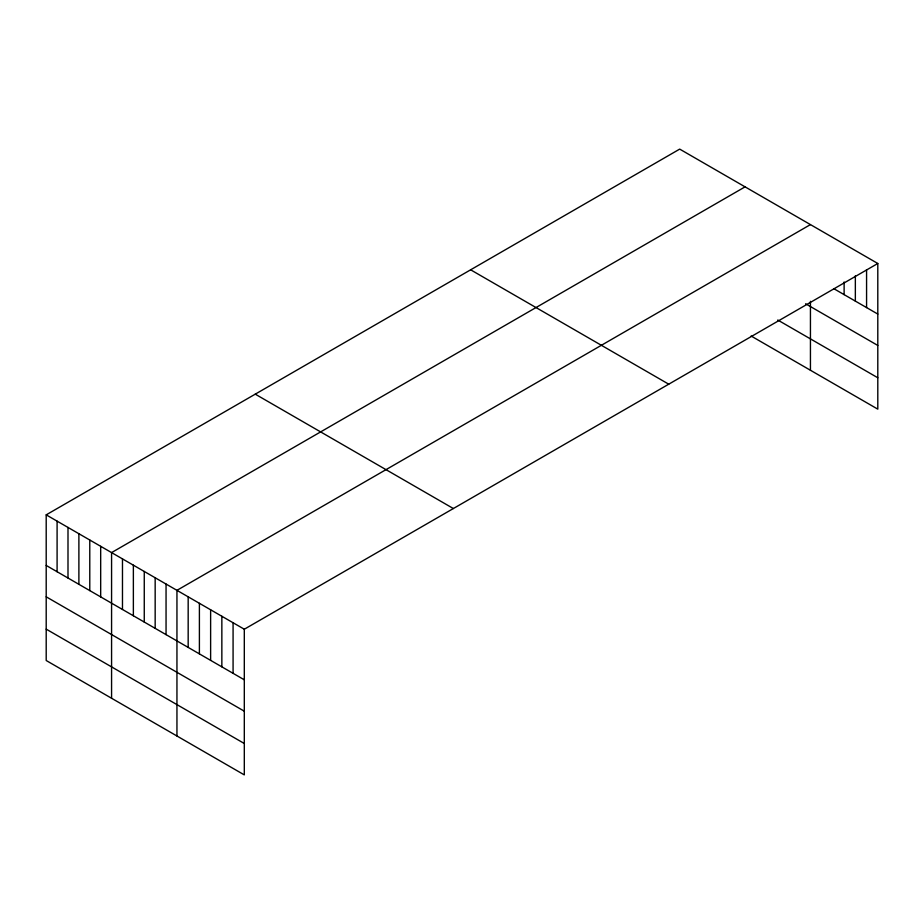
<?xml version="1.0" encoding="UTF-8"?>
<svg xmlns="http://www.w3.org/2000/svg" width="924" height="924" viewBox="0 0 924 924"><rect width="100%" height="100%" fill="white"/><g stroke="black" fill="none" stroke-linecap="round" stroke-linejoin="round"><path stroke-width="1.39" d="M877.8 263.49L244.306 629.232L244.306 774.889L46.2 660.51L46.2 514.853L679.694 149.111L877.8 263.49L877.8 409.147L751.12 336.013M745.067 186.856L111.573 552.598L111.573 698.255M810.44 224.601L176.946 590.344L176.946 736.001M834.141 288.865L877.8 314.068M805.601 303.765L877.8 345.449M777.754 320.016L877.8 377.766M470.639 269.808L668.745 384.188M255.255 394.155L453.361 508.535M46.2 514.853L244.306 629.232M46.2 565.442L244.306 679.81M46.2 596.812L244.306 711.191M46.2 629.14L244.306 743.508M866.573 269.658L866.573 307.588M855.347 275.814L855.347 301.108M844.12 281.982L844.12 294.629M810.44 301.328L810.44 370.258M233.079 622.753L233.079 673.33M221.852 616.273L221.852 666.851M210.626 609.794L210.626 660.371M199.399 603.303L199.399 653.892M188.173 596.823L188.173 647.412M166.054 584.049L166.054 634.638M155.163 577.766L155.163 628.343M144.26 571.471L144.26 622.06M133.368 565.176L133.368 615.765M122.476 558.893L122.476 609.47M100.681 546.315L100.681 596.892M89.778 540.02L89.778 590.598M78.886 533.726L78.886 584.314M67.995 527.442L67.995 578.02M57.092 521.148L57.092 571.725"/></g></svg>
